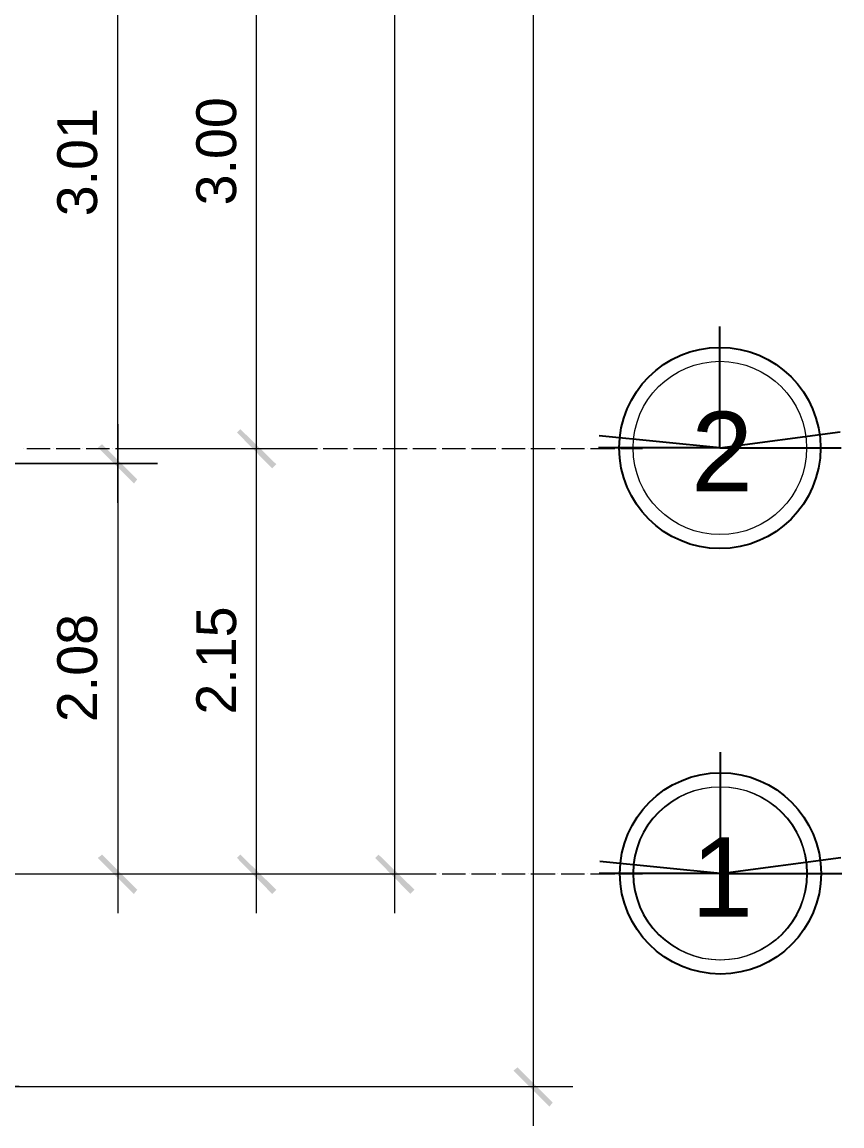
# Model space of a CAD drawing. Header units: millimetres. Extents: x 0 to 51.9, y -1.9 to 29.7.
# Drawn here: x 18.39 to 22.53, y 6.85 to 12.43 of the extents above; entities that cross this region are included whole.
import ezdxf

# ---------------------------------------------------------------- set-up
doc = ezdxf.new("R2010")
doc.units = ezdxf.units.MM
for name, color, linetype in [('PDF_0', 7, 'Continuous'), ('PDF_Arquitectura', 7, 'Continuous'), ('PDF_Ejes', 7, 'Continuous'), ('PDF_Text', 7, 'Continuous')]:
    doc.layers.add(name, color=color, linetype=linetype)
doc.styles.add('PDF ArialMT', font='arial.ttf')

msp = doc.modelspace()

# ---------------------------------------------------------------- hatches: boundary and pattern name
at = {"layer": 'PDF_0', "transparency": 33554559}
for points in [[(19.4738, 10.355), (19.6516, 10.1729), (19.6727, 10.1941), (19.4907, 10.3719)], [(18.771, 10.2788), (18.9531, 10.0967), (18.97, 10.1179), (18.7922, 10.2957)], [(18.7922, 8.2213), (18.771, 8.2044), (18.9531, 8.0223), (18.97, 8.0435)], [(19.4907, 8.2213), (19.4738, 8.2044), (19.6516, 8.0223), (19.6727, 8.0435)], [(20.1892, 8.2213), (20.1723, 8.2044), (20.3501, 8.0223), (20.3713, 8.0435)], [(20.892, 7.146), (20.8708, 7.1291), (21.0528, 6.9471), (21.0698, 6.9682)]]:
    msp.add_hatch(color=256, dxfattribs=at).paths.add_polyline_path(points)

# ---------------------------------------------------------------- linework, layer by layer
for p, q in [((21.9143, 10.2766), (21.9143, 10.8902)), ((21.9143, 10.2766), (21.3038, 10.3375)), ((21.9143, 10.2766), (22.5225, 10.3576)), ((21.9143, 10.2766), (21.3008, 10.2766)), ((21.9143, 10.2766), (22.5279, 10.2766)), ((21.9174, 8.1261), (21.9174, 8.7396)), ((21.9174, 8.1261), (22.5256, 8.207)), ((21.9174, 8.1261), (21.3068, 8.1869)), ((21.9174, 8.1261), (21.3038, 8.1261)), ((21.9174, 8.1261), (22.5309, 8.1261))]:
    msp.add_line(p, q)
for centre in [(21.9143, 10.2766), (21.9174, 8.1261)]:
    msp.add_circle(centre, 0.5085)
at = {"layer": 'PDF_Arquitectura', "color": 250, "lineweight": 18, "true_color": 0x404040}
for points in [[(20.9724, 6.8497), (20.9724, 23.2458)], [(18.8726, 9.9994), (18.8726, 13.403)], [(19.5711, 10.4735), (19.5711, 7.925)], [(18.8726, 10.3973), (18.8726, 7.925)], [(18.9446, 10.2745), (19.7701, 10.2745)], [(18.2461, 8.1239), (19.0716, 8.1239)], [(18.9446, 8.1239), (19.7701, 8.1239)], [(18.3731, 7.0487), (17.5772, 7.0487), (21.1714, 7.0487)]]:
    msp.add_lwpolyline(points, dxfattribs=at)
msp.add_lwpolyline([(19.0716, 10.1983), (18.2461, 10.1983)], close=True, dxfattribs=at)
at = {"layer": 'PDF_Ejes', "lineweight": 18}
for points in [[(20.2697, 23.1738), (20.2697, 7.925)], [(19.5711, 13.4708), (19.5711, 10.0713)], [(18.9446, 10.2745), (19.7701, 10.2745)], [(19.6473, 8.1239), (20.4729, 8.1239)]]:
    msp.add_lwpolyline(points, dxfattribs=at)
at = {"layer": 'PDF_Ejes', "lineweight": 9}
for points in [[(18.3942, 10.2745), (18.3942, 10.2745)], [(18.4112, 10.2745), (18.5297, 10.2745)], [(18.5466, 10.2745), (18.5466, 10.2745)], [(18.5593, 10.2745), (18.6821, 10.2745)], [(18.6948, 10.2745), (18.6948, 10.2745)], [(18.7118, 10.2745), (18.8303, 10.2745)], [(18.8472, 10.2745), (18.8472, 10.2745)], [(18.8599, 10.2745), (18.9827, 10.2745)], [(18.9954, 10.2745), (18.9954, 10.2745)], [(19.0123, 10.2745), (19.1309, 10.2745)], [(19.1478, 10.2745), (19.1478, 10.2745)], [(19.1605, 10.2745), (19.2833, 10.2745)], [(19.296, 10.2745), (19.296, 10.2745)], [(19.3129, 10.2745), (19.4314, 10.2745)], [(19.4441, 10.2745), (19.4441, 10.2745)], [(19.4611, 10.2745), (19.5796, 10.2745)], [(19.5965, 10.2745), (19.5965, 10.2745)], [(19.6092, 10.2745), (19.732, 10.2745)], [(19.7447, 10.2745), (19.7447, 10.2745)], [(19.7616, 10.2745), (19.8802, 10.2745)], [(19.8971, 10.2745), (19.8971, 10.2745)], [(19.9098, 10.2745), (20.0326, 10.2745)], [(20.0453, 10.2745), (20.0453, 10.2745)], [(20.0622, 10.2745), (20.1808, 10.2745)], [(20.1977, 10.2745), (20.1977, 10.2745)], [(20.2104, 10.2745), (20.3332, 10.2745)], [(20.3459, 10.2745), (20.3459, 10.2745)], [(20.3628, 10.2745), (20.4813, 10.2745)], [(20.4983, 10.2745), (20.4983, 10.2745)], [(20.511, 10.2745), (20.6295, 10.2745)], [(20.6464, 10.2745), (20.6464, 10.2745)], [(20.6591, 10.2745), (20.7819, 10.2745)], [(20.7946, 10.2745), (20.7946, 10.2745)], [(20.8115, 10.2745), (20.9301, 10.2745)], [(20.947, 10.2745), (20.947, 10.2745)], [(20.9597, 10.2745), (21.0825, 10.2745)], [(21.0952, 10.2745), (21.0952, 10.2745)], [(21.1121, 10.2745), (21.2306, 10.2745)], [(21.2476, 10.2745), (21.2476, 10.2745)], [(21.2603, 10.2745), (21.383, 10.2745)], [(21.3957, 10.2745), (21.3957, 10.2745)], [(21.4127, 10.2745), (21.5227, 10.2745)], [(18.3942, 8.1239), (18.3942, 8.1239)], [(18.4112, 8.1239), (18.5297, 8.1239)], [(18.5466, 8.1239), (18.5466, 8.1239)], [(18.5593, 8.1239), (18.6821, 8.1239)], [(18.6948, 8.1239), (18.6948, 8.1239)], [(18.7118, 8.1239), (18.8303, 8.1239)], [(18.8472, 8.1239), (18.8472, 8.1239)], [(18.8599, 8.1239), (18.9827, 8.1239)], [(18.9954, 8.1239), (18.9954, 8.1239)], [(19.0123, 8.1239), (19.1309, 8.1239)], [(19.1478, 8.1239), (19.1478, 8.1239)], [(19.1605, 8.1239), (19.2833, 8.1239)], [(19.296, 8.1239), (19.296, 8.1239)], [(19.3129, 8.1239), (19.4314, 8.1239)], [(19.4441, 8.1239), (19.4441, 8.1239)], [(19.4611, 8.1239), (19.5796, 8.1239)], [(19.5965, 8.1239), (19.5965, 8.1239)], [(19.6092, 8.1239), (19.732, 8.1239)], [(19.7447, 8.1239), (19.7447, 8.1239)], [(19.7616, 8.1239), (19.8802, 8.1239)], [(19.8971, 8.1239), (19.8971, 8.1239)], [(19.9098, 8.1239), (20.0326, 8.1239)], [(20.0453, 8.1239), (20.0453, 8.1239)], [(20.0622, 8.1239), (20.1808, 8.1239)], [(20.1977, 8.1239), (20.1977, 8.1239)], [(20.2104, 8.1239), (20.3332, 8.1239)], [(20.3459, 8.1239), (20.3459, 8.1239)], [(20.3628, 8.1239), (20.4813, 8.1239)], [(20.4983, 8.1239), (20.4983, 8.1239)], [(20.511, 8.1239), (20.6295, 8.1239)], [(20.6464, 8.1239), (20.6464, 8.1239)], [(20.6591, 8.1239), (20.7819, 8.1239)], [(20.7946, 8.1239), (20.7946, 8.1239)], [(20.8115, 8.1239), (20.9301, 8.1239)], [(20.947, 8.1239), (20.947, 8.1239)], [(20.9597, 8.1239), (21.0825, 8.1239)], [(21.0952, 8.1239), (21.0952, 8.1239)], [(21.1121, 8.1239), (21.2306, 8.1239)], [(21.2476, 8.1239), (21.2476, 8.1239)], [(21.2603, 8.1239), (21.383, 8.1239)], [(21.3957, 8.1239), (21.3957, 8.1239)], [(21.4127, 8.1239), (21.5227, 8.1239)]]:
    msp.add_lwpolyline(points, dxfattribs=at)
at = {"layer": 'PDF_Ejes', "color": 254, "lineweight": 0, "true_color": 0xdcdcdc}
for centre in [(21.9143, 10.2766), (21.9143, 10.2766), (21.9143, 8.1261), (21.9174, 8.1261)]:
    msp.add_circle(centre, 0.4382, dxfattribs=at)

# ---------------------------------------------------------------- texts
at = {"layer": 'PDF_Text', "char_height": 0.20116, "attachment_point": 4, "rotation": 90, "style": 'PDF ArialMT'}
for s, insert in [('3.00', (19.3704, 11.5027)), ('3.01', (18.6677, 11.4477)), ('2.15', (19.3704, 8.9287)), ('2.08', (18.6677, 8.8906))]:
    msp.add_mtext(s, dxfattribs=dict(at, insert=insert))
at = {"layer": 'PDF_Text', "char_height": 0.4023, "attachment_point": 4, "style": 'PDF ArialMT'}
for s, insert in [('2', (21.7692, 10.2588)), ('1', (21.7692, 8.1081))]:
    msp.add_mtext(s, dxfattribs=dict(at, insert=insert))

doc.saveas('drawing.dxf')
